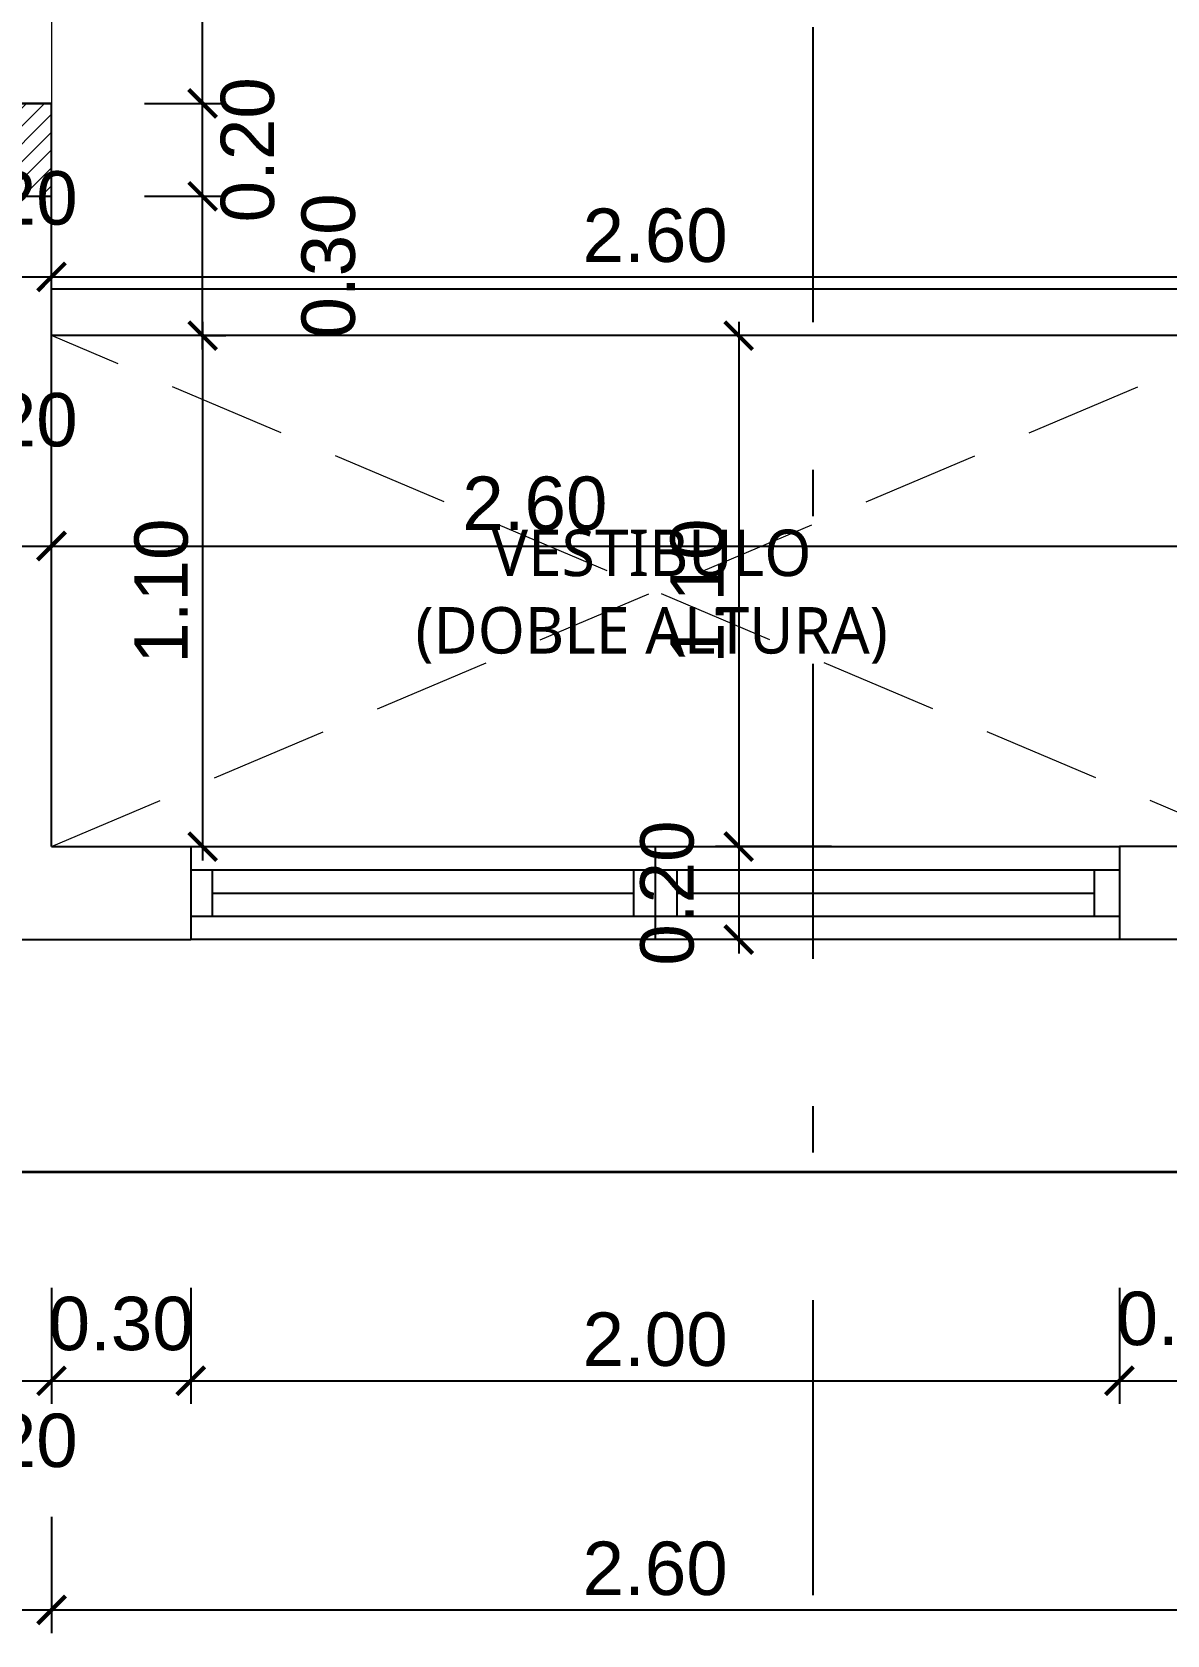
# Model space of a CAD drawing. Header units: feet. Extents: x -417 to 46, y -646 to -218.
# Drawn here: x -70.53 to -68.086, y -292.729 to -289.279 of the extents above; entities that cross this region are included whole.
import ezdxf

# ---------------------------------------------------------------- set-up
doc = ezdxf.new("R2010")
doc.units = ezdxf.units.FT
doc.header["$MEASUREMENT"] = 0
doc.linetypes.add('DASHDOT', pattern=[25.4, 12.7, -6.35, 0, -6.35])
doc.linetypes.add('DASHED', pattern=[19.049999999999997, 12.7, -6.349999999999999])
for name, color, linetype, lineweight in [('A-WALL', 4, 'Continuous', 25), ('closet', 8, 'Continuous', 5), ('DIM-COTAS', 1, 'Continuous', 5), ('MB', 2, 'Continuous', 20), ('Piso', 8, 'Continuous', 9), ('TXT', 2, 'Continuous', 9), ('vuelo', 251, 'DASHED', 13)]:
    doc.layers.add(name, color=color, linetype=linetype, lineweight=lineweight)
for name, color, linetype in [('columna', 9, 'Continuous'), ('DIM', 10, 'Continuous'), ('escalera', 2, 'Continuous'), ('GRDUTIY', 5, 'Continuous'), ('PERT-VENT', 2, 'Continuous')]:
    doc.layers.add(name, color=color, linetype=linetype)
doc.styles.add('ads', font='trebuc.ttf', dxfattribs={"height": 0.14})
doc.styles.get("Standard").update_dxf_attribs({"font": 'arial.ttf', "height": 0.115})
doc.dimstyles.new('KEILY', dxfattribs={"dimtxt": 0.115, "dimasz": 0.06, "dimexe": 0.05, "dimexo": 0.2, "dimgap": 0.03, "dimtad": 1, "dimzin": 1, "dimdsep": 46, "dimtxsty": 'Standard', "dimblk": 'ARCHTICK', "dimcen": 2.5, "dimdle": 0.03, "dimclrd": 256, "dimclre": 256, "dimclrt": 7, "dimadec": 0, "dimazin": 0, "dimtfac": 1, "dimtmove": 2, "dimatfit": 3, "dimfxl": 0.2, "dimfxlon": 1, "dimtolj": 1, "dimtzin": 1, "dimarcsym": 0})

# ---------------------------------------------------------------- blocks, each defined once
blk = doc.blocks.new('A$C78C8556F')
at = {"layer": 'PERT-VENT', "extrusion": (-2.366591124771848e-12, 8.947716500358402e-16, -1)}
for p, q in [((3.738375369266578e-07, 0.2000000000506361), (2.000000373837537, 0.200000000050693)), ((1.000000373837537, 0.200000000049954), (1.000000373837594, 4.982325663149823e-11)), ((3.738375653483672e-07, 0.1500000000506816), (2.000000373837366, 0.1500000000507669)), ((0.9533337071710264, 0.1500000000497437), (0.9533337071709127, 0.05000000004957883)), ((1.046667040504133, 0.1500000000496868), (1.04666704050419, 0.05000000004989147)), ((1.946169447620946, 0.05000000005063043), (1.946169447620974, 0.1500000000507384)), ((0.04666704050416115, 0.1000000000506134), (0.9533337071708559, 0.1000000000497607)), ((1.046667040504275, 0.1000000000495618), (1.946169447620974, 0.1000000000506134)), ((3.738375369266578e-07, 0.05000000005063043), (2.00000037383748, 0.05000000005065885)), ((2.000000373837395, 5.067590791441035e-11), (3.738374800832389e-07, 5.073275133327115e-11))]:
    blk.add_line(p, q, dxfattribs=at)
at = {"layer": 'PERT-VENT'}
blk.add_line((0.04666704050416115, 0.0500000000507157), (0.04666704050421799, 0.1500000000505111), dxfattribs=at)
blk = doc.blocks.new('_ArchTick')
at = {"layer": 'DIM-COTAS', "color": 0, "const_width": 0.15}
blk.add_lwpolyline([(-0.5, -0.5), (0.5, 0.5)], dxfattribs=at)
blk = doc.blocks.new('*D1274')
at = {"layer": 'Defpoints', "color": 0, "transparency": 16777216}
for p in [(-70.48826303692451, -291.0320755191466), (-70.68826303692438, -291.2320755191466), (-70.48826303692451, -292.1819140147135)]:
    blk.add_point(p, dxfattribs=at)
at = {"layer": 'DIM', "lineweight": -2, "transparency": 16777216}
for p, q in [((-70.68826303692438, -291.9819140147135), (-70.68826303692438, -292.2319140147135)), ((-70.48826303692451, -291.9819140147135), (-70.48826303692451, -292.2319140147135)), ((-70.71826303692438, -292.1819140147135), (-70.4582630369245, -292.1819140147135))]:
    blk.add_line(p, q, dxfattribs=at)
at = {"layer": 'DIM', "lineweight": -2, "transparency": 16777216, "xscale": 0.06, "yscale": 0.06, "zscale": 0.06, "rotation": 180}
blk.add_blockref('_ArchTick', (-70.68826303692438, -292.1819140147135), dxfattribs=at)
at = {"layer": 'DIM', "lineweight": -2, "transparency": 16777216, "xscale": 0.06, "yscale": 0.06, "zscale": 0.06}
blk.add_blockref('_ArchTick', (-70.48826303692451, -292.1819140147135), dxfattribs=at)
at = {"layer": 'DIM', "color": 7, "transparency": 16777216, "insert": (-70.58826303692445, -292.3109573398094), "char_height": 0.115, "attachment_point": 5}
blk.add_mtext('\\A1;0.20', dxfattribs=at)
blk = doc.blocks.new('*D1275')
at = {"layer": 'Defpoints', "color": 0, "transparency": 16777216}
for p in [(-70.48826303692451, -291.0320755191466), (-70.1882630369247, -291.2320755191466), (-70.1882630369247, -292.1819140147135)]:
    blk.add_point(p, dxfattribs=at)
at = {"layer": 'DIM', "lineweight": -2, "transparency": 16777216}
for p, q in [((-70.48826303692451, -291.9819140147135), (-70.48826303692451, -292.2319140147135)), ((-70.1882630369247, -291.9819140147135), (-70.1882630369247, -292.2319140147135)), ((-70.51826303692451, -292.1819140147135), (-70.1582630369247, -292.1819140147135))]:
    blk.add_line(p, q, dxfattribs=at)
at = {"layer": 'DIM', "lineweight": -2, "transparency": 16777216, "xscale": 0.06, "yscale": 0.06, "zscale": 0.06, "rotation": 180}
blk.add_blockref('_ArchTick', (-70.48826303692451, -292.1819140147135), dxfattribs=at)
at = {"layer": 'DIM', "lineweight": -2, "transparency": 16777216, "xscale": 0.06, "yscale": 0.06, "zscale": 0.06}
blk.add_blockref('_ArchTick', (-70.1882630369247, -292.1819140147135), dxfattribs=at)
at = {"layer": 'DIM', "color": 7, "transparency": 16777216, "insert": (-70.3382630369246, -292.0593595495649), "char_height": 0.115, "attachment_point": 5}
blk.add_mtext('\\A1;0.30', dxfattribs=at)
blk = doc.blocks.new('*D1276')
at = {"layer": 'Defpoints', "color": 0, "transparency": 16777216}
for p in [(-70.1882630369247, -291.2320755191466), (-68.18826303692464, -291.2320755191466), (-68.18826303692464, -292.1819140147135)]:
    blk.add_point(p, dxfattribs=at)
at = {"layer": 'DIM', "lineweight": -2, "transparency": 16777216}
for p, q in [((-70.1882630369247, -291.9819140147135), (-70.1882630369247, -292.2319140147135)), ((-68.18826303692464, -291.9819140147135), (-68.18826303692464, -292.2319140147135)), ((-70.2182630369247, -292.1819140147135), (-68.15826303692464, -292.1819140147135))]:
    blk.add_line(p, q, dxfattribs=at)
at = {"layer": 'DIM', "lineweight": -2, "transparency": 16777216, "xscale": 0.06, "yscale": 0.06, "zscale": 0.06, "rotation": 180}
blk.add_blockref('_ArchTick', (-70.1882630369247, -292.1819140147135), dxfattribs=at)
at = {"layer": 'DIM', "lineweight": -2, "transparency": 16777216, "xscale": 0.06, "yscale": 0.06, "zscale": 0.06}
blk.add_blockref('_ArchTick', (-68.18826303692464, -292.1819140147135), dxfattribs=at)
at = {"layer": 'DIM', "color": 7, "transparency": 16777216, "insert": (-69.18826303692467, -292.0931981211255), "char_height": 0.115, "attachment_point": 5}
blk.add_mtext('\\A1;2.00', dxfattribs=at)
blk = doc.blocks.new('*D1236')
at = {"layer": 'Defpoints', "color": 0, "transparency": 16777216}
for p in [(-67.8882630369246, -291.0320755191466), (-68.18826303692464, -291.2320755191466), (-67.8882630369246, -292.1819140147135)]:
    blk.add_point(p, dxfattribs=at)
at = {"layer": 'DIM', "lineweight": -2, "transparency": 16777216}
for p, q in [((-68.18826303692464, -291.9819140147135), (-68.18826303692464, -292.2319140147135)), ((-67.8882630369246, -291.9819140147135), (-67.8882630369246, -292.2319140147135)), ((-68.21826303692464, -292.1819140147135), (-67.8582630369246, -292.1819140147135))]:
    blk.add_line(p, q, dxfattribs=at)
at = {"layer": 'DIM', "lineweight": -2, "transparency": 16777216, "xscale": 0.06, "yscale": 0.06, "zscale": 0.06, "rotation": 180}
blk.add_blockref('_ArchTick', (-68.18826303692464, -292.1819140147135), dxfattribs=at)
at = {"layer": 'DIM', "lineweight": -2, "transparency": 16777216, "xscale": 0.06, "yscale": 0.06, "zscale": 0.06}
blk.add_blockref('_ArchTick', (-67.8882630369246, -292.1819140147135), dxfattribs=at)
at = {"layer": 'DIM', "color": 7, "transparency": 16777216, "insert": (-68.03826303692462, -292.0484707374179), "char_height": 0.115, "attachment_point": 5}
blk.add_mtext('\\A1;0.30', dxfattribs=at)
blk = doc.blocks.new('*D1246')
at = {"layer": 'Defpoints', "color": 0, "transparency": 16777216}
for p in [(-70.48826303692451, -291.0320755191466), (-70.68826303692444, -291.2320755191467), (-70.48826303692451, -292.6751348344565)]:
    blk.add_point(p, dxfattribs=at)
at = {"layer": 'DIM', "lineweight": -2, "transparency": 16777216}
for p, q in [((-70.68826303692444, -292.4751348344565), (-70.68826303692444, -292.7251348344565)), ((-70.48826303692451, -292.4751348344565), (-70.48826303692451, -292.7251348344565)), ((-70.71826303692444, -292.6751348344565), (-70.4582630369245, -292.6751348344565))]:
    blk.add_line(p, q, dxfattribs=at)
at = {"layer": 'DIM', "lineweight": -2, "transparency": 16777216, "xscale": 0.06, "yscale": 0.06, "zscale": 0.06, "rotation": 180}
blk.add_blockref('_ArchTick', (-70.68826303692444, -292.6751348344565), dxfattribs=at)
at = {"layer": 'DIM', "lineweight": -2, "transparency": 16777216, "xscale": 0.06, "yscale": 0.06, "zscale": 0.06}
blk.add_blockref('_ArchTick', (-70.48826303692451, -292.6751348344565), dxfattribs=at)
at = {"layer": 'DIM', "color": 7, "transparency": 16777216, "insert": (-70.58826303692447, -292.9462825152205), "char_height": 0.115, "attachment_point": 5}
blk.add_mtext('\\A1;0.20', dxfattribs=at)
blk = doc.blocks.new('*D1082')
at = {"layer": 'Defpoints', "color": 0, "transparency": 16777216}
for p in [(-70.48826303692451, -291.0320755191466), (-67.8882630369246, -291.0320755191466), (-67.8882630369246, -292.6751348344565)]:
    blk.add_point(p, dxfattribs=at)
at = {"layer": 'DIM', "lineweight": -2, "transparency": 16777216}
for p, q in [((-70.48826303692451, -292.4751348344565), (-70.48826303692451, -292.7251348344565)), ((-67.8882630369246, -292.4751348344565), (-67.8882630369246, -292.7251348344565)), ((-70.51826303692451, -292.6751348344565), (-67.8582630369246, -292.6751348344565))]:
    blk.add_line(p, q, dxfattribs=at)
at = {"layer": 'DIM', "lineweight": -2, "transparency": 16777216, "xscale": 0.06, "yscale": 0.06, "zscale": 0.06, "rotation": 180}
blk.add_blockref('_ArchTick', (-70.48826303692451, -292.6751348344565), dxfattribs=at)
at = {"layer": 'DIM', "lineweight": -2, "transparency": 16777216, "xscale": 0.06, "yscale": 0.06, "zscale": 0.06}
blk.add_blockref('_ArchTick', (-67.8882630369246, -292.6751348344565), dxfattribs=at)
at = {"layer": 'DIM', "color": 7, "transparency": 16777216, "insert": (-69.18826303692455, -292.5864189408685), "char_height": 0.115, "attachment_point": 5}
blk.add_mtext('\\A1;2.60', dxfattribs=at)
blk = doc.blocks.new('*D1086')
at = {"layer": 'Defpoints', "color": 0, "transparency": 16777216}
for p in [(-77.73826303692454, -292.7251348344565), (-60.63826303692463, -292.7251348344565), (-60.63826303692463, -293.3160099214625)]:
    blk.add_point(p, dxfattribs=at)
at = {"layer": 'DIM', "lineweight": -2, "transparency": 16777216}
for p, q in [((-77.73826303692454, -293.1160099214625), (-77.73826303692454, -293.3660099214625)), ((-60.63826303692463, -293.1160099214625), (-60.63826303692463, -293.3660099214625)), ((-77.76826303692454, -293.3160099214625), (-60.60826303692463, -293.3160099214625))]:
    blk.add_line(p, q, dxfattribs=at)
at = {"layer": 'DIM', "lineweight": -2, "transparency": 16777216, "xscale": 0.06, "yscale": 0.06, "zscale": 0.06, "rotation": 180}
blk.add_blockref('_ArchTick', (-77.73826303692454, -293.3160099214625), dxfattribs=at)
at = {"layer": 'DIM', "lineweight": -2, "transparency": 16777216, "xscale": 0.06, "yscale": 0.06, "zscale": 0.06}
blk.add_blockref('_ArchTick', (-60.63826303692463, -293.3160099214625), dxfattribs=at)
at = {"layer": 'DIM', "color": 7, "transparency": 16777216, "insert": (-69.18826303692458, -293.2272940278744), "char_height": 0.115, "attachment_point": 5}
blk.add_mtext('\\A1;17.10', dxfattribs=at)
blk = doc.blocks.new('*D1146')
at = {"layer": 'Defpoints', "color": 0, "transparency": 16777216}
for p in [(-70.68826303692433, -289.5223482145713), (-70.48826303692454, -289.805469226173), (-70.48826303692454, -290.1781175338058)]:
    blk.add_point(p, dxfattribs=at)
at = {"layer": 'DIM', "lineweight": -2, "transparency": 16777216}
for p, q in [((-70.68826303692433, -289.7223482145712), (-70.68826303692433, -289.855469226173)), ((-70.48826303692454, -289.9781175338059), (-70.48826303692454, -289.755469226173)), ((-70.71826303692433, -289.805469226173), (-70.45826303692454, -289.805469226173))]:
    blk.add_line(p, q, dxfattribs=at)
at = {"layer": 'DIM', "lineweight": -2, "transparency": 16777216, "xscale": 0.06, "yscale": 0.06, "zscale": 0.06, "rotation": 180}
blk.add_blockref('_ArchTick', (-70.68826303692433, -289.805469226173), dxfattribs=at)
at = {"layer": 'DIM', "lineweight": -2, "transparency": 16777216, "xscale": 0.06, "yscale": 0.06, "zscale": 0.06}
blk.add_blockref('_ArchTick', (-70.48826303692454, -289.805469226173), dxfattribs=at)
at = {"layer": 'DIM', "color": 7, "transparency": 16777216, "insert": (-70.58826303692443, -289.6364297761267), "char_height": 0.115, "attachment_point": 5}
blk.add_mtext('\\A1;0.20', dxfattribs=at)
blk = doc.blocks.new('*D1147')
at = {"layer": 'Defpoints', "color": 0, "transparency": 16777216}
for p in [(-67.88826303692468, -289.805469226173), (-67.88826303692468, -290.1223482145712), (-70.48826303692454, -290.1781175338058)]:
    blk.add_point(p, dxfattribs=at)
at = {"layer": 'DIM', "lineweight": -2, "transparency": 16777216}
for p, q in [((-70.48826303692454, -289.9781175338059), (-70.48826303692454, -289.755469226173)), ((-67.88826303692468, -289.9223482145712), (-67.88826303692468, -289.755469226173)), ((-70.51826303692454, -289.805469226173), (-67.85826303692468, -289.805469226173))]:
    blk.add_line(p, q, dxfattribs=at)
at = {"layer": 'DIM', "lineweight": -2, "transparency": 16777216, "xscale": 0.06, "yscale": 0.06, "zscale": 0.06, "rotation": 180}
blk.add_blockref('_ArchTick', (-70.48826303692454, -289.805469226173), dxfattribs=at)
at = {"layer": 'DIM', "lineweight": -2, "transparency": 16777216, "xscale": 0.06, "yscale": 0.06, "zscale": 0.06}
blk.add_blockref('_ArchTick', (-67.88826303692468, -289.805469226173), dxfattribs=at)
at = {"layer": 'DIM', "color": 7, "transparency": 16777216, "insert": (-69.18826303692461, -289.716753332585), "char_height": 0.115, "attachment_point": 5}
blk.add_mtext('\\A1;2.60', dxfattribs=at)
blk = doc.blocks.new('*D1351')
at = {"layer": 'Defpoints', "color": 0, "transparency": 16777216}
for p in [(-70.68826303692435, -290.3687206987276), (-70.48826303692452, -290.3849769918302), (-70.48826303692452, -290.710092158413)]:
    blk.add_point(p, dxfattribs=at)
at = {"layer": 'DIM', "lineweight": -2, "transparency": 16777216}
for p, q in [((-70.48826303692452, -290.510092158413), (-70.48826303692452, -290.3349769918302)), ((-70.71826303692436, -290.3849769918302), (-70.45826303692452, -290.3849769918302)), ((-70.68826303692435, -290.3849769918302), (-70.68826303692435, -290.4349769918302))]:
    blk.add_line(p, q, dxfattribs=at)
at = {"layer": 'DIM', "lineweight": -2, "transparency": 16777216, "xscale": 0.06, "yscale": 0.06, "zscale": 0.06, "rotation": 180}
blk.add_blockref('_ArchTick', (-70.68826303692435, -290.3849769918302), dxfattribs=at)
at = {"layer": 'DIM', "lineweight": -2, "transparency": 16777216, "xscale": 0.06, "yscale": 0.06, "zscale": 0.06}
blk.add_blockref('_ArchTick', (-70.48826303692452, -290.3849769918302), dxfattribs=at)
at = {"layer": 'DIM', "color": 7, "transparency": 16777216, "insert": (-70.58826303692445, -290.1138293110662), "char_height": 0.115, "attachment_point": 5}
blk.add_mtext('\\A1;0.20', dxfattribs=at)
blk = doc.blocks.new('*D1352')
at = {"layer": 'Defpoints', "color": 0, "transparency": 16777216}
for p in [(-67.88826303692468, -290.2320755191467), (-67.88826303692468, -290.3849769918302), (-70.48826303692452, -290.710092158413)]:
    blk.add_point(p, dxfattribs=at)
at = {"layer": 'DIM', "lineweight": -2, "transparency": 16777216}
for p, q in [((-70.48826303692452, -290.510092158413), (-70.48826303692452, -290.3349769918302)), ((-70.51826303692452, -290.3849769918302), (-67.85826303692468, -290.3849769918302)), ((-67.88826303692468, -290.3849769918302), (-67.88826303692468, -290.4349769918302))]:
    blk.add_line(p, q, dxfattribs=at)
at = {"layer": 'DIM', "lineweight": -2, "transparency": 16777216, "xscale": 0.06, "yscale": 0.06, "zscale": 0.06, "rotation": 180}
blk.add_blockref('_ArchTick', (-70.48826303692452, -290.3849769918302), dxfattribs=at)
at = {"layer": 'DIM', "lineweight": -2, "transparency": 16777216, "xscale": 0.06, "yscale": 0.06, "zscale": 0.06}
blk.add_blockref('_ArchTick', (-67.88826303692468, -290.3849769918302), dxfattribs=at)
at = {"layer": 'DIM', "color": 7, "transparency": 16777216, "insert": (-69.44736621655235, -290.2937082333036), "char_height": 0.115, "attachment_point": 5}
blk.add_mtext('\\A1;2.60', dxfattribs=at)
blk = doc.blocks.new('*D1197')
at = {"layer": 'Defpoints', "color": 0, "transparency": 16777216}
for p in [(-68.7078724458281, -289.9320755191467), (-69.00839411784567, -291.0320755191466), (-68.10746915696333, -291.0320755191466)]:
    blk.add_point(p, dxfattribs=at)
at = {"layer": 'DIM', "lineweight": -2, "transparency": 16777216}
for p, q in [((-69.00839411784567, -289.9020755191468), (-69.00839411784567, -291.0620755191466)), ((-68.9078724458281, -289.9320755191467), (-69.05839411784567, -289.9320755191467)), ((-68.80839411784567, -291.0320755191466), (-69.05839411784567, -291.0320755191466))]:
    blk.add_line(p, q, dxfattribs=at)
at = {"layer": 'DIM', "lineweight": -2, "transparency": 16777216, "xscale": 0.06, "yscale": 0.06, "zscale": 0.06}
for p, rotation in [((-69.00839411784567, -289.9320755191467), 90), ((-69.00839411784567, -291.0320755191466), 270)]:
    blk.add_blockref('_ArchTick', p, dxfattribs=dict(at, rotation=rotation))
at = {"layer": 'DIM', "color": 7, "transparency": 16777216, "insert": (-69.0971100114336, -290.4820755191467), "char_height": 0.115, "attachment_point": 5, "rotation": 90}
blk.add_mtext('\\A1;1.10', dxfattribs=at)
blk = doc.blocks.new('*D1198')
at = {"layer": 'Defpoints', "color": 0, "transparency": 16777216}
for p in [(-68.10746915696333, -291.0320755191466), (-69.00839411784567, -291.2320755191462), (-68.41859162678995, -291.2320755191462)]:
    blk.add_point(p, dxfattribs=at)
at = {"layer": 'DIM', "lineweight": -2, "transparency": 16777216}
for p, q in [((-69.00839411784567, -291.0020755191467), (-69.00839411784567, -291.2620755191462)), ((-68.80839411784567, -291.0320755191466), (-69.05839411784567, -291.0320755191466)), ((-68.80839411784567, -291.2320755191462), (-69.05839411784567, -291.2320755191462))]:
    blk.add_line(p, q, dxfattribs=at)
at = {"layer": 'DIM', "lineweight": -2, "transparency": 16777216, "xscale": 0.06, "yscale": 0.06, "zscale": 0.06}
for p, rotation in [((-69.00839411784567, -291.0320755191466), 90), ((-69.00839411784567, -291.2320755191462), 270)]:
    blk.add_blockref('_ArchTick', p, dxfattribs=dict(at, rotation=rotation))
at = {"layer": 'DIM', "color": 7, "transparency": 16777216, "insert": (-69.16211001143361, -291.1320755191464), "char_height": 0.115, "attachment_point": 5, "rotation": 90}
blk.add_mtext('\\A1;0.20', dxfattribs=at)
blk = doc.blocks.new('A$C012446DC')
at = {"layer": 'Piso'}
h = blk.add_hatch(dxfattribs=at)
h.set_pattern_fill('ANSI31', color=256, scale=0.008571428573519295, angle=180)
h.set_pattern_definition([(225, (206536.0643219097, 1154820.960067714), (0.01924340597841342, -0.01924340597841342), [])])
h.paths.add_polyline_path([(6.844697054475546e-06, 8.124141004373087e-07), (0.2000068446968726, 8.124141004373087e-07), (0.2000068446968726, 0.2000008124142596), (6.844697054475546e-06, 0.2000008124142596)])
at = {"layer": 'columna'}
blk.add_lwpolyline([(0.2000068446968726, 0.2000008124143733), (6.844697054475546e-06, 0.2000008124143733), (6.844697054475546e-06, 8.124143278109841e-07), (0.2000068446968726, 8.124143278109841e-07)], close=True, dxfattribs=at)
blk = doc.blocks.new('A$C387E0859')
blk.add_blockref('A$C012446DC', (3.199992080101481, -5.993344984744908e-07))
blk = doc.blocks.new('*D3272')
at = {"layer": 'Defpoints', "color": 0, "transparency": 16777216}
for p in [(-70.48826303692414, -289.6320755191459), (-70.16289888804724, -289.6320755191459), (-70.29855033229113, -289.9320755191459)]:
    blk.add_point(p, dxfattribs=at)
at = {"layer": 'DIM', "lineweight": -2, "transparency": 16777216}
for p, q in [((-70.28826303692414, -289.6320755191459), (-70.11289888804724, -289.6320755191459)), ((-70.16289888804724, -289.9620755191459), (-70.16289888804724, -289.602075519146)), ((-70.16289888804724, -289.9320755191459), (-70.11289888804724, -289.9320755191459))]:
    blk.add_line(p, q, dxfattribs=at)
at = {"layer": 'DIM', "lineweight": -2, "transparency": 16777216, "xscale": 0.06, "yscale": 0.06, "zscale": 0.06}
for p, rotation in [((-70.16289888804724, -289.6320755191459), 90), ((-70.16289888804724, -289.9320755191459), 270)]:
    blk.add_blockref('_ArchTick', p, dxfattribs=dict(at, rotation=rotation))
at = {"layer": 'DIM', "color": 7, "transparency": 16777216, "insert": (-69.89163354016178, -289.7820755191459), "char_height": 0.115, "attachment_point": 5, "rotation": 90}
blk.add_mtext('\\A1;0.30', dxfattribs=at)
blk = doc.blocks.new('*D3273')
at = {"layer": 'Defpoints', "color": 0, "transparency": 16777216}
for p in [(-70.48826303692462, -289.4320755191459), (-70.16289888804724, -289.4320755191459), (-70.48826303692414, -289.6320755191459)]:
    blk.add_point(p, dxfattribs=at)
at = {"layer": 'DIM', "lineweight": -2, "transparency": 16777216}
for p, q in [((-70.16289888804724, -289.6620755191459), (-70.16289888804724, -289.4020755191459)), ((-70.28826303692462, -289.4320755191459), (-70.11289888804724, -289.4320755191459)), ((-70.28826303692414, -289.6320755191459), (-70.11289888804724, -289.6320755191459))]:
    blk.add_line(p, q, dxfattribs=at)
at = {"layer": 'DIM', "lineweight": -2, "transparency": 16777216, "xscale": 0.06, "yscale": 0.06, "zscale": 0.06}
for p, rotation in [((-70.16289888804724, -289.4320755191459), 90), ((-70.16289888804724, -289.6320755191459), 270)]:
    blk.add_blockref('_ArchTick', p, dxfattribs=dict(at, rotation=rotation))
at = {"layer": 'DIM', "color": 7, "transparency": 16777216, "insert": (-70.06566345686767, -289.5320755191459), "char_height": 0.115, "attachment_point": 5, "rotation": 90}
blk.add_mtext('\\A1;0.20', dxfattribs=at)
blk = doc.blocks.new('*D3255')
at = {"layer": 'Defpoints', "color": 0, "transparency": 16777216}
for p in [(-70.48826303692462, -288.432075519146), (-70.16289888804724, -288.432075519146), (-70.48826303692462, -289.4320755191459)]:
    blk.add_point(p, dxfattribs=at)
at = {"layer": 'DIM', "lineweight": -2, "transparency": 16777216}
for p, q in [((-70.16289888804724, -289.4620755191459), (-70.16289888804724, -288.402075519146)), ((-70.28826303692462, -288.432075519146), (-70.11289888804724, -288.432075519146)), ((-70.28826303692462, -289.4320755191459), (-70.11289888804724, -289.4320755191459))]:
    blk.add_line(p, q, dxfattribs=at)
at = {"layer": 'DIM', "lineweight": -2, "transparency": 16777216, "xscale": 0.06, "yscale": 0.06, "zscale": 0.06}
for p, rotation in [((-70.16289888804724, -288.432075519146), 90), ((-70.16289888804724, -289.4320755191459), 270)]:
    blk.add_blockref('_ArchTick', p, dxfattribs=dict(at, rotation=rotation))
at = {"layer": 'DIM', "color": 7, "transparency": 16777216, "insert": (-70.25161478163517, -288.9320755191459), "char_height": 0.115, "attachment_point": 5, "rotation": 90}
blk.add_mtext('\\A1;1.00', dxfattribs=at)
blk = doc.blocks.new('*D3266')
at = {"layer": 'Defpoints', "color": 0, "transparency": 16777216}
for p in [(-70.29855033229113, -289.9320755191459), (-70.33826303692454, -291.0320755191458), (-70.16289888804724, -291.0320755191458)]:
    blk.add_point(p, dxfattribs=at)
at = {"layer": 'DIM', "lineweight": -2, "transparency": 16777216}
for p, q in [((-70.16289888804724, -289.9020755191459), (-70.16289888804724, -291.0620755191458)), ((-70.16289888804724, -289.9320755191459), (-70.11289888804724, -289.9320755191459)), ((-70.16289888804724, -291.0320755191458), (-70.11289888804724, -291.0320755191458))]:
    blk.add_line(p, q, dxfattribs=at)
at = {"layer": 'DIM', "lineweight": -2, "transparency": 16777216, "xscale": 0.06, "yscale": 0.06, "zscale": 0.06}
for p, rotation in [((-70.16289888804724, -289.9320755191459), 90), ((-70.16289888804724, -291.0320755191458), 270)]:
    blk.add_blockref('_ArchTick', p, dxfattribs=dict(at, rotation=rotation))
at = {"layer": 'DIM', "color": 7, "transparency": 16777216, "insert": (-70.25161478163517, -290.4820755191458), "char_height": 0.115, "attachment_point": 5, "rotation": 90}
blk.add_mtext('\\A1;1.10', dxfattribs=at)

msp = doc.modelspace()

# ---------------------------------------------------------------- linework, layer by layer
at = {"layer": 'A-WALL'}
for p, q in [((-70.93826303692464, -289.432075519146), (-70.48826303692456, -289.432075519146)), ((-70.48826303692434, -291.0320755191459), (-70.48826303692456, -289.432075519146)), ((-70.48826303692431, -291.0320755191458), (-70.1882630369245, -291.0320755191458)), ((-70.1882630369245, -291.0320755191458), (-70.18826303692461, -291.2320755191458)), ((-67.88826303692437, -291.0320755191459), (-68.18826303692455, -291.0320755191459)), ((-68.18826303692455, -291.0320755191459), (-68.1882630369245, -291.2320755191459)), ((-70.68826303692418, -291.2320755191459), (-70.18826303692461, -291.2320755191458)), ((-67.68826303692435, -291.2320755191458), (-68.1882630369245, -291.232075519146))]:
    msp.add_line(p, q, dxfattribs=at)
at = {"layer": 'closet'}
msp.add_line((-70.4882630369246, -288.432075519146), (-70.48826303692462, -289.432075519146), dxfattribs=at)
at = {"layer": 'escalera'}
for p, q in [((-67.8882630369246, -289.832075519146), (-70.48826303692456, -289.8320755191459)), ((-67.8882630369246, -289.932075519146), (-70.48826303692456, -289.9320755191459))]:
    msp.add_line(p, q, dxfattribs=at)
at = {"layer": 'GRDUTIY', "color": 8, "linetype": 'DASHDOT', "ltscale": 0.05}
msp.add_line((-68.8476159702445, -294.0133173970231), (-68.84761597023791, -277.0200704879804), dxfattribs=at)
at = {"layer": 'MB', "lineweight": 35, "extrusion": (-2.367830459082805e-12, 8.947716500357897e-16, -1)}
msp.add_line((-70.68826303692421, -291.7320755191458), (-67.68826228924985, -291.732075519146), dxfattribs=at)
at = {"layer": 'vuelo', "ltscale": 0.02}
for p, q in [((-70.48826303692451, -291.0320755191458), (-67.8882630369246, -289.932075519146)), ((-67.8882630369246, -291.0320755191459), (-70.48826303692456, -289.9320755191459))]:
    msp.add_line(p, q, dxfattribs=at)

# ---------------------------------------------------------------- block references
for name, p in [('A$C387E0859', (-73.88826196172249, -289.6320757322258)), ('A$C78C8556F', (-70.18826303692461, -291.2320755191458))]:
    msp.add_blockref(name, p)

# ---------------------------------------------------------------- texts
at = {"layer": 'TXT', "insert": (-69.19581314585236, -290.3497367756721), "char_height": 0.1, "width": 2.687999999999999, "attachment_point": 2, "style": 'ads'}
msp.add_mtext('VESTIBULO\\P(DOBLE ALTURA)', dxfattribs=at)

# ---------------------------------------------------------------- dimensions: what is measured, and where the dimension line sits
at = {"layer": 'DIM'}
for base, p1, p2, picture, middle in [((-70.16289888804724, -288.432075519146), (-70.48826303692462, -289.4320755191459), (-70.48826303692462, -288.432075519146), '*D3255', (-70.25161478163517, -288.9320755191459)), ((-70.16289888804724, -289.6320755191459), (-70.29855033229113, -289.9320755191459), (-70.48826303692414, -289.6320755191459), '*D3272', (-69.89163354016178, -289.7820755191459)), ((-70.16289888804724, -291.0320755191458), (-70.29855033229113, -289.9320755191459), (-70.33826303692454, -291.0320755191458), '*D3266', (-70.25161478163517, -290.4820755191458))]:
    dim = msp.add_linear_dim(base=base, p1=p1, p2=p2, angle=90, dimstyle='KEILY', override={"dimfxl": 50}, dxfattribs=at)
    dim.commit()
    dim.dimension.update_dxf_attribs({"geometry": picture, "text_midpoint": middle})
dim = msp.add_linear_dim(base=(-70.16289888804724, -289.4320755191459), p1=(-70.48826303692414, -289.6320755191459), p2=(-70.48826303692462, -289.4320755191459), angle=90, dimstyle='KEILY', override={"dimfxl": 50}, dxfattribs=at)
dim.commit()
dim.dimension.update_dxf_attribs({"geometry": '*D3273', "text_midpoint": (-70.06566345686767, -289.5320755191459), "dimtype": 160})
for base, p1, p2, picture, middle in [((-70.48826303692454, -289.805469226173), (-70.68826303692433, -289.5223482145713), (-70.48826303692454, -290.1781175338058), '*D1146', (-70.58826303692443, -289.6364297761267)), ((-67.88826303692468, -290.3849769918302), (-70.48826303692452, -290.710092158413), (-67.88826303692468, -290.2320755191467), '*D1352', (-69.44736621655235, -290.2937082333036)), ((-70.48826303692451, -292.1819140147135), (-70.68826303692438, -291.2320755191466), (-70.48826303692451, -291.0320755191466), '*D1274', (-70.58826303692445, -292.3109573398094)), ((-70.1882630369247, -292.1819140147135), (-70.48826303692451, -291.0320755191466), (-70.1882630369247, -291.2320755191466), '*D1275', (-70.3382630369246, -292.0593595495649)), ((-67.8882630369246, -292.1819140147135), (-68.18826303692464, -291.2320755191466), (-67.8882630369246, -291.0320755191466), '*D1236', (-68.03826303692462, -292.0484707374179))]:
    dim = msp.add_linear_dim(base=base, p1=p1, p2=p2, dimstyle='KEILY', dxfattribs=at)
    dim.commit()
    dim.dimension.update_dxf_attribs({"geometry": picture, "text_midpoint": middle, "dimtype": 160})
for base, p1, p2, picture, middle in [((-67.88826303692468, -289.805469226173), (-70.48826303692454, -290.1781175338058), (-67.88826303692468, -290.1223482145712), '*D1147', (-69.18826303692461, -289.716753332585)), ((-70.48826303692452, -290.3849769918302), (-70.68826303692435, -290.3687206987276), (-70.48826303692452, -290.710092158413), '*D1351', (-70.58826303692445, -290.1138293110662)), ((-70.48826303692451, -292.6751348344565), (-70.68826303692444, -291.2320755191467), (-70.48826303692451, -291.0320755191466), '*D1246', (-70.58826303692447, -292.9462825152205)), ((-67.8882630369246, -292.6751348344565), (-70.48826303692451, -291.0320755191466), (-67.8882630369246, -291.0320755191466), '*D1082', (-69.18826303692455, -292.5864189408685)), ((-68.18826303692464, -292.1819140147135), (-70.1882630369247, -291.2320755191466), (-68.18826303692464, -291.2320755191466), '*D1276', (-69.18826303692467, -292.0931981211255)), ((-60.63826303692463, -293.3160099214625), (-77.73826303692454, -292.7251348344565), (-60.63826303692463, -292.7251348344565), '*D1086', (-69.18826303692458, -293.2272940278744))]:
    dim = msp.add_linear_dim(base=base, p1=p1, p2=p2, dimstyle='KEILY', dxfattribs=at)
    dim.commit()
    dim.dimension.update_dxf_attribs({"geometry": picture, "text_midpoint": middle})
for base, p1, p2, picture, middle in [((-69.00839411784567, -291.0320755191466), (-68.7078724458281, -289.9320755191467), (-68.10746915696333, -291.0320755191466), '*D1197', (-69.0971100114336, -290.4820755191467)), ((-69.00839411784567, -291.2320755191462), (-68.10746915696333, -291.0320755191466), (-68.41859162678995, -291.2320755191462), '*D1198', (-69.16211001143361, -291.1320755191464))]:
    dim = msp.add_linear_dim(base=base, p1=p1, p2=p2, angle=90, dimstyle='KEILY', dxfattribs=at)
    dim.commit()
    dim.dimension.update_dxf_attribs({"geometry": picture, "text_midpoint": middle})

doc.saveas('drawing.dxf')
